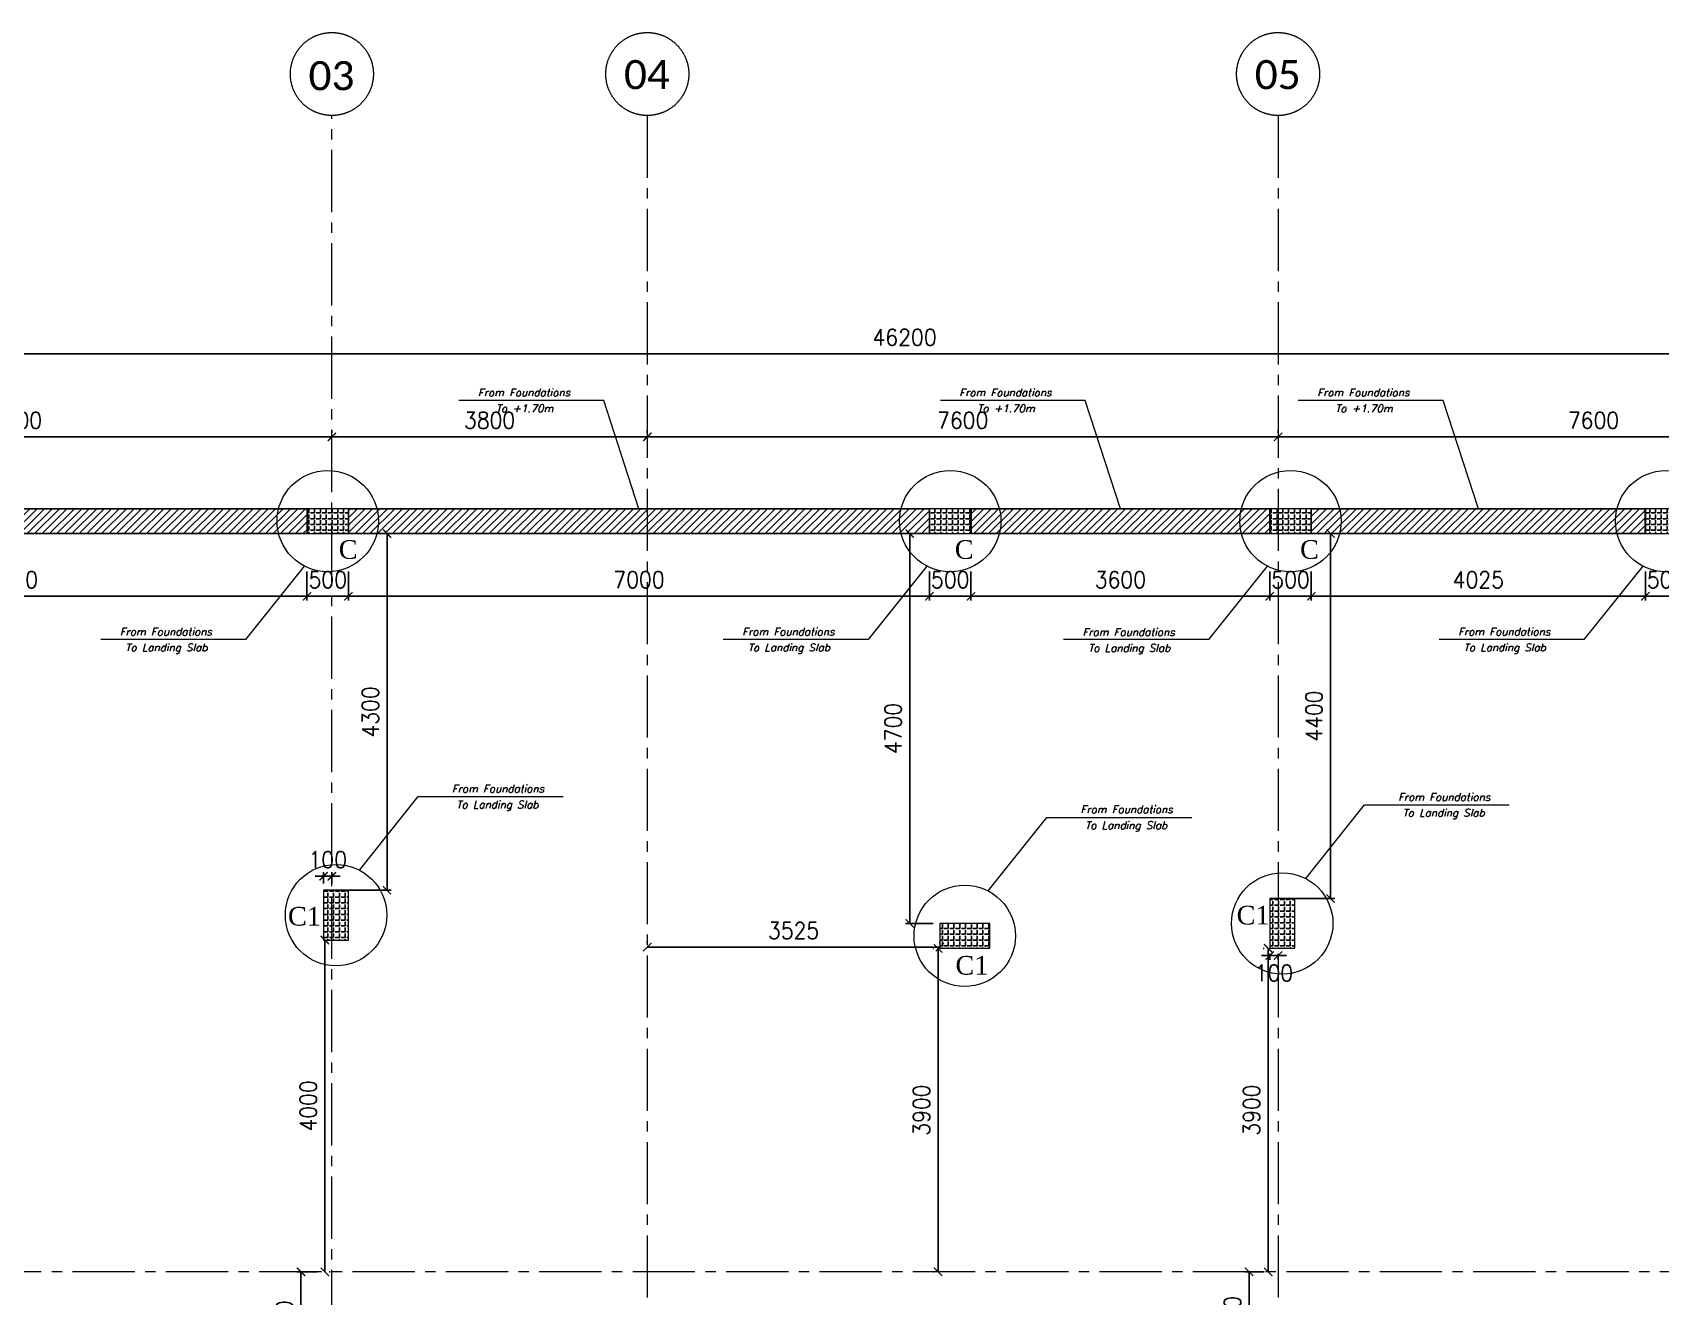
# Model space of a CAD drawing. Header units: millimetres. Extents: x -967280 to 3852, y 2833 to 1955156.
# Drawn here: x -528235 to -508622, y 413540 to 428777 of the extents above; entities that cross this region are included whole.
import ezdxf
from ezdxf.enums import TextEntityAlignment as Align

# ---------------------------------------------------------------- set-up
doc = ezdxf.new("R2010")
doc.units = ezdxf.units.MM
doc.header["$LTSCALE"] = 1000
doc.header["$PDMODE"] = 35
doc.header["$PDSIZE"] = 25
for name, pattern in [('$0$DASHED2', [0.375, 0.25, -0.125]), ('Columns_Structural070816$0$CENTER2', [1.125, 0.75, -0.125, 0.125, -0.125]), ('HRZN_Line-Ptrn-Sold', [9144001.0, 9144000.0, -1])]:
    doc.linetypes.add(name, pattern=pattern)
for name, color, linetype, lineweight in [('00-DE-Hatch', 11, 'Continuous', 0), ('00-EG-Text', 3, 'Continuous', 0), ('A-AX-ATT-100', 7, 'HRZN_Line-Ptrn-Sold', 18), ('S - column', 6, 'Continuous', 60), ('ST-000-AXIS', 9, 'Columns_Structural070816$0$CENTER2', 9), ('ST-RFT-BOT', 2, '$0$DASHED2', 30)]:
    doc.layers.add(name, color=color, linetype=linetype, lineweight=lineweight)
for name, color, linetype in [('_N-DIM 3', 7, 'Continuous'), ('R.C. footing', 4, 'Continuous'), ('S - BATH Hach', 1, 'Continuous'), ('S - col hach', 1, 'Continuous')]:
    doc.layers.add(name, color=color, linetype=linetype)
doc.styles.add('ASD', font='times.ttf')
doc.styles.add('Calibri_2', font='calibri.ttf', dxfattribs={"height": 300})
doc.styles.add('E', font='ITALICC.shx')
doc.styles.add('TUNELNO', font='romans.shx', dxfattribs={"width": 0.9})
doc.dimstyles.new('Copy(2) of DSEC', dxfattribs={"dimtxt": 200, "dimasz": 100, "dimexe": 50, "dimexo": 80, "dimgap": 100, "dimtad": 1, "dimdec": 0, "dimrnd": 5, "dimzin": 0, "dimdsep": 46, "dimtxsty": 'TUNELNO', "dimblk": 'ARCHTICK', "dimcen": 0.09, "dimclrd": 1, "dimclre": 1, "dimclrt": 3, "dimadec": 0, "dimazin": 0, "dimtfac": 0.78125, "dimtdec": 0, "dimtix": 1, "dimtmove": 2, "dimatfit": 3, "dimldrblk": 'ARCHTICK', "dimfxl": 1, "dimtolj": 1, "dimtzin": 0, "dimarcsym": 0})
pattern_1 = [(90, (-416898.87, -510539.72), (-69.85, 4e-15), [50.8, -19.05]), (180, (-416898.87, -510539.72), (-9e-15, -69.85), [50.8, -19.05])]
pattern_2 = [(90, (613578.686, -423037.37), (-69.85, 4e-15), [50.8, -19.05]), (180, (613578.686, -423037.37), (-9e-15, -69.85), [50.8, -19.05])]
pattern_3 = [(45, (619961.186, -255135.994), (-44.9012806, 44.9012806), [])]

# ---------------------------------------------------------------- blocks, each defined once
blk = doc.blocks.new('_ArchTick')
at = {"color": 0, "linetype": 'ByBlock', "const_width": 0.15}
blk.add_lwpolyline([(-0.5, -0.5), (0.5, 0.5)], dxfattribs=at)
blk = doc.blocks.new('*D1491')
at = {"layer": '_N-DIM 3', "color": 1, "linetype": 'Continuous', "lineweight": -2, "ltscale": 30, "transparency": 16777216}
for p, q in [((544499, 747185), (544499, 747155)), ((552099, 747105), (544499, 747105)), ((552099, 747185), (552099, 747155))]:
    blk.add_line(p, q, dxfattribs=at)
at = {"layer": 'Defpoints', "color": 0, "linetype": 'Continuous', "ltscale": 30, "transparency": 16777216}
for p in [(544499, 747105), (544499, 747105), (552099, 747105)]:
    blk.add_point(p, dxfattribs=at)
at = {"layer": '_N-DIM 3', "color": 1, "linetype": 'Continuous', "lineweight": -2, "ltscale": 30, "transparency": 16777216, "xscale": 100, "yscale": 100, "zscale": 100, "rotation": 180}
blk.add_blockref('_ArchTick', (544499, 747105), dxfattribs=at)
at = {"layer": '_N-DIM 3', "color": 1, "linetype": 'Continuous', "lineweight": -2, "ltscale": 30, "transparency": 16777216, "xscale": 100, "yscale": 100, "zscale": 100}
blk.add_blockref('_ArchTick', (552099, 747105), dxfattribs=at)
at = {"layer": '_N-DIM 3', "color": 3, "linetype": 'Continuous', "ltscale": 30, "transparency": 16777216, "insert": (548299, 747305), "char_height": 200, "attachment_point": 5, "style": 'TUNELNO'}
blk.add_mtext('\\A1;7600', dxfattribs=at)
blk = doc.blocks.new('*D1492')
at = {"layer": '_N-DIM 3', "color": 1, "linetype": 'Continuous', "lineweight": -2, "ltscale": 30, "transparency": 16777216}
for p, q in [((536899, 747185), (536899, 747155)), ((544499, 747105), (536899, 747105)), ((544499, 747185), (544499, 747155))]:
    blk.add_line(p, q, dxfattribs=at)
at = {"layer": 'Defpoints', "color": 0, "linetype": 'Continuous', "ltscale": 30, "transparency": 16777216}
for p in [(536899, 747105), (536899, 747105), (544499, 747105)]:
    blk.add_point(p, dxfattribs=at)
at = {"layer": '_N-DIM 3', "color": 1, "linetype": 'Continuous', "lineweight": -2, "ltscale": 30, "transparency": 16777216, "xscale": 100, "yscale": 100, "zscale": 100, "rotation": 180}
blk.add_blockref('_ArchTick', (536899, 747105), dxfattribs=at)
at = {"layer": '_N-DIM 3', "color": 1, "linetype": 'Continuous', "lineweight": -2, "ltscale": 30, "transparency": 16777216, "xscale": 100, "yscale": 100, "zscale": 100}
blk.add_blockref('_ArchTick', (544499, 747105), dxfattribs=at)
at = {"layer": '_N-DIM 3', "color": 3, "linetype": 'Continuous', "ltscale": 30, "transparency": 16777216, "insert": (540699, 747305), "char_height": 200, "attachment_point": 5, "style": 'TUNELNO'}
blk.add_mtext('\\A1;7600', dxfattribs=at)
blk = doc.blocks.new('*D1493')
at = {"layer": '_N-DIM 3', "color": 1, "linetype": 'Continuous', "lineweight": -2, "ltscale": 30, "transparency": 16777216}
for p, q in [((533099, 747185), (533099, 747155)), ((536899, 747105), (533099, 747105)), ((536899, 747185), (536899, 747155))]:
    blk.add_line(p, q, dxfattribs=at)
at = {"layer": 'Defpoints', "color": 0, "linetype": 'Continuous', "ltscale": 30, "transparency": 16777216}
for p in [(533099, 747105), (533099, 747105), (536899, 747105)]:
    blk.add_point(p, dxfattribs=at)
at = {"layer": '_N-DIM 3', "color": 1, "linetype": 'Continuous', "lineweight": -2, "ltscale": 30, "transparency": 16777216, "xscale": 100, "yscale": 100, "zscale": 100, "rotation": 180}
blk.add_blockref('_ArchTick', (533099, 747105), dxfattribs=at)
at = {"layer": '_N-DIM 3', "color": 1, "linetype": 'Continuous', "lineweight": -2, "ltscale": 30, "transparency": 16777216, "xscale": 100, "yscale": 100, "zscale": 100}
blk.add_blockref('_ArchTick', (536899, 747105), dxfattribs=at)
at = {"layer": '_N-DIM 3', "color": 3, "linetype": 'Continuous', "ltscale": 30, "transparency": 16777216, "insert": (534999, 747305), "char_height": 200, "attachment_point": 5, "style": 'TUNELNO'}
blk.add_mtext('\\A1;3800', dxfattribs=at)
blk = doc.blocks.new('*D1494')
at = {"layer": '_N-DIM 3', "color": 1, "linetype": 'Continuous', "lineweight": -2, "ltscale": 30, "transparency": 16777216}
for p, q in [((525499, 747185), (525499, 747155)), ((533099, 747105), (525499, 747105)), ((533099, 747185), (533099, 747155))]:
    blk.add_line(p, q, dxfattribs=at)
at = {"layer": 'Defpoints', "color": 0, "linetype": 'Continuous', "ltscale": 30, "transparency": 16777216}
for p in [(525499, 747105), (525499, 747105), (533099, 747105)]:
    blk.add_point(p, dxfattribs=at)
at = {"layer": '_N-DIM 3', "color": 1, "linetype": 'Continuous', "lineweight": -2, "ltscale": 30, "transparency": 16777216, "xscale": 100, "yscale": 100, "zscale": 100, "rotation": 180}
blk.add_blockref('_ArchTick', (525499, 747105), dxfattribs=at)
at = {"layer": '_N-DIM 3', "color": 1, "linetype": 'Continuous', "lineweight": -2, "ltscale": 30, "transparency": 16777216, "xscale": 100, "yscale": 100, "zscale": 100}
blk.add_blockref('_ArchTick', (533099, 747105), dxfattribs=at)
at = {"layer": '_N-DIM 3', "color": 3, "linetype": 'Continuous', "ltscale": 30, "transparency": 16777216, "insert": (529299, 747305), "char_height": 200, "attachment_point": 5, "style": 'TUNELNO'}
blk.add_mtext('\\A1;7600', dxfattribs=at)
blk = doc.blocks.new('*D1496')
at = {"layer": '_N-DIM 3', "color": 1, "linetype": 'Continuous', "lineweight": -2, "ltscale": 30, "transparency": 16777216}
for p, q in [((516899, 748185), (516899, 748155)), ((563099, 748105), (516899, 748105)), ((563099, 748185), (563099, 748155))]:
    blk.add_line(p, q, dxfattribs=at)
at = {"layer": 'Defpoints', "color": 0, "linetype": 'Continuous', "ltscale": 30, "transparency": 16777216}
for p in [(516899, 748105), (516899, 748105), (563099, 748105)]:
    blk.add_point(p, dxfattribs=at)
at = {"layer": '_N-DIM 3', "color": 1, "linetype": 'Continuous', "lineweight": -2, "ltscale": 30, "transparency": 16777216, "xscale": 100, "yscale": 100, "zscale": 100, "rotation": 180}
blk.add_blockref('_ArchTick', (516899, 748105), dxfattribs=at)
at = {"layer": '_N-DIM 3', "color": 1, "linetype": 'Continuous', "lineweight": -2, "ltscale": 30, "transparency": 16777216, "xscale": 100, "yscale": 100, "zscale": 100}
blk.add_blockref('_ArchTick', (563099, 748105), dxfattribs=at)
at = {"layer": '_N-DIM 3', "color": 3, "linetype": 'Continuous', "ltscale": 30, "transparency": 16777216, "insert": (539999, 748305), "char_height": 200, "attachment_point": 5, "style": 'TUNELNO'}
blk.add_mtext('\\A1;46200', dxfattribs=at)
blk = doc.blocks.new('Grid - HRZN_G-Datm-Grid-Head-1554275-FIRST FLOOR FFL_1_')
at = {"layer": 'A-AX-ATT-100'}
blk.add_circle((0, 0), 5, dxfattribs=at)
blk = doc.blocks.new('*D375')
at = {"layer": '_N-DIM 3', "color": 1, "linetype": 'Continuous', "lineweight": -2, "ltscale": 30, "transparency": 16777216}
for p, q in [((-524809, 413837), (-525051, 413837)), ((-525001, 412537), (-525001, 413837)), ((-524809, 412537), (-525051, 412537))]:
    blk.add_line(p, q, dxfattribs=at)
at = {"layer": 'Defpoints', "color": 0, "linetype": 'Continuous', "ltscale": 30, "transparency": 16777216}
for p in [(-525001, 413837), (-524729, 413837), (-524729, 412537)]:
    blk.add_point(p, dxfattribs=at)
at = {"layer": '_N-DIM 3', "color": 1, "linetype": 'Continuous', "lineweight": -2, "ltscale": 30, "transparency": 16777216, "xscale": 100, "yscale": 100, "zscale": 100}
for p, rotation in [((-525001, 413837), 90), ((-525001, 412537), 270)]:
    blk.add_blockref('_ArchTick', p, dxfattribs=dict(at, rotation=rotation))
at = {"layer": '_N-DIM 3', "color": 3, "linetype": 'Continuous', "ltscale": 30, "transparency": 16777216, "insert": (-525201, 413187), "char_height": 200, "attachment_point": 5, "rotation": 90, "style": 'TUNELNO'}
blk.add_mtext('\\A1;1300', dxfattribs=at)
blk = doc.blocks.new('*D377')
at = {"layer": '_N-DIM 3', "color": 1, "lineweight": -2, "transparency": 16777216}
for p, q in [((-513409, 413837), (-513628, 413837)), ((-513578, 412637), (-513578, 413837)), ((-513409, 412637), (-513628, 412637))]:
    blk.add_line(p, q, dxfattribs=at)
at = {"layer": 'Defpoints', "color": 0, "transparency": 16777216}
for p in [(-513578, 413837), (-513329, 413837), (-513329, 412637)]:
    blk.add_point(p, dxfattribs=at)
at = {"layer": '_N-DIM 3', "color": 1, "lineweight": -2, "transparency": 16777216, "xscale": 100, "yscale": 100, "zscale": 100}
for p, rotation in [((-513578, 413837), 90), ((-513578, 412637), 270)]:
    blk.add_blockref('_ArchTick', p, dxfattribs=dict(at, rotation=rotation))
at = {"layer": '_N-DIM 3', "color": 3, "transparency": 16777216, "insert": (-513778, 413237), "char_height": 200, "attachment_point": 5, "rotation": 90, "style": 'TUNELNO'}
blk.add_mtext('\\A1;1200', dxfattribs=at)
blk = doc.blocks.new('*D413')
at = {"layer": '_N-DIM 3', "color": 1, "linetype": 'Continuous', "lineweight": -2, "ltscale": 30, "transparency": 16777216}
for p, q in [((-524729, 418606), (-524829, 418606)), ((-524729, 418517), (-524729, 418656)), ((-524729, 418606), (-524629, 418606)), ((-524629, 418517), (-524629, 418656)), ((-524629, 418606), (-524529, 418606))]:
    blk.add_line(p, q, dxfattribs=at)
at = {"layer": 'Defpoints', "color": 0, "linetype": 'Continuous', "ltscale": 30, "transparency": 16777216}
for p in [(-524629, 418606), (-524729, 418437), (-524629, 418437)]:
    blk.add_point(p, dxfattribs=at)
at = {"layer": '_N-DIM 3', "color": 1, "linetype": 'Continuous', "lineweight": -2, "ltscale": 30, "transparency": 16777216, "xscale": 100, "yscale": 100, "zscale": 100}
blk.add_blockref('_ArchTick', (-524729, 418606), dxfattribs=at)
at = {"layer": '_N-DIM 3', "color": 1, "linetype": 'Continuous', "lineweight": -2, "ltscale": 30, "transparency": 16777216, "xscale": 100, "yscale": 100, "zscale": 100, "rotation": 180}
blk.add_blockref('_ArchTick', (-524629, 418606), dxfattribs=at)
at = {"layer": '_N-DIM 3', "color": 3, "linetype": 'Continuous', "ltscale": 30, "transparency": 16777216, "insert": (-524679, 418806), "char_height": 200, "attachment_point": 5, "style": 'TUNELNO'}
blk.add_mtext('\\A1;100', dxfattribs=at)
blk = doc.blocks.new('*D414')
at = {"layer": '_N-DIM 3', "color": 1, "linetype": 'Continuous', "lineweight": -2, "ltscale": 30, "transparency": 16777216}
for p, q in [((-524713, 417837), (-524713, 413837)), ((-524649, 417837), (-524663, 417837)), ((-524649, 413837), (-524663, 413837))]:
    blk.add_line(p, q, dxfattribs=at)
at = {"layer": 'Defpoints', "color": 0, "linetype": 'Continuous', "ltscale": 30, "transparency": 16777216}
for p in [(-524729, 417837), (-524729, 413837), (-524713, 413837)]:
    blk.add_point(p, dxfattribs=at)
at = {"layer": '_N-DIM 3', "color": 1, "linetype": 'Continuous', "lineweight": -2, "ltscale": 30, "transparency": 16777216, "xscale": 100, "yscale": 100, "zscale": 100}
for p, rotation in [((-524713, 417837), 90), ((-524713, 413837), 270)]:
    blk.add_blockref('_ArchTick', p, dxfattribs=dict(at, rotation=rotation))
at = {"layer": '_N-DIM 3', "color": 3, "linetype": 'Continuous', "ltscale": 30, "transparency": 16777216, "insert": (-524913, 415837), "char_height": 200, "attachment_point": 5, "rotation": 90, "style": 'TUNELNO'}
blk.add_mtext('\\A1;4000', dxfattribs=at)
blk = doc.blocks.new('*D417')
at = {"layer": '_N-DIM 3', "color": 1, "linetype": 'Continuous', "lineweight": -2, "ltscale": 30, "transparency": 16777216}
for p, q in [((-517384, 417737), (-517375, 417737)), ((-517325, 417737), (-517325, 413837)), ((-517384, 413837), (-517375, 413837))]:
    blk.add_line(p, q, dxfattribs=at)
at = {"layer": 'Defpoints', "color": 0, "linetype": 'Continuous', "ltscale": 30, "transparency": 16777216}
for p in [(-517304, 417737), (-517325, 413837), (-517304, 413837)]:
    blk.add_point(p, dxfattribs=at)
at = {"layer": '_N-DIM 3', "color": 1, "linetype": 'Continuous', "lineweight": -2, "ltscale": 30, "transparency": 16777216, "xscale": 100, "yscale": 100, "zscale": 100}
for p, rotation in [((-517325, 417737), 90), ((-517325, 413837), 270)]:
    blk.add_blockref('_ArchTick', p, dxfattribs=dict(at, rotation=rotation))
at = {"layer": '_N-DIM 3', "color": 3, "linetype": 'Continuous', "ltscale": 30, "transparency": 16777216, "insert": (-517525, 415787), "char_height": 200, "attachment_point": 5, "rotation": 90, "style": 'TUNELNO'}
blk.add_mtext('\\A1;3900', dxfattribs=at)
blk = doc.blocks.new('*D418')
at = {"layer": '_N-DIM 3', "color": 1, "linetype": 'Continuous', "lineweight": -2, "ltscale": 30, "transparency": 16777216}
for p, q in [((-520829, 417820), (-520829, 417801)), ((-517304, 417820), (-517304, 417801)), ((-517304, 417751), (-520829, 417751))]:
    blk.add_line(p, q, dxfattribs=at)
at = {"layer": 'Defpoints', "color": 0, "linetype": 'Continuous', "ltscale": 30, "transparency": 16777216}
for p in [(-520829, 417751), (-520829, 417740), (-517304, 417740)]:
    blk.add_point(p, dxfattribs=at)
at = {"layer": '_N-DIM 3', "color": 1, "linetype": 'Continuous', "lineweight": -2, "ltscale": 30, "transparency": 16777216, "xscale": 100, "yscale": 100, "zscale": 100, "rotation": 180}
blk.add_blockref('_ArchTick', (-520829, 417751), dxfattribs=at)
at = {"layer": '_N-DIM 3', "color": 1, "linetype": 'Continuous', "lineweight": -2, "ltscale": 30, "transparency": 16777216, "xscale": 100, "yscale": 100, "zscale": 100}
blk.add_blockref('_ArchTick', (-517304, 417751), dxfattribs=at)
at = {"layer": '_N-DIM 3', "color": 3, "linetype": 'Continuous', "ltscale": 30, "transparency": 16777216, "insert": (-519066, 417951), "char_height": 200, "attachment_point": 5, "style": 'TUNELNO'}
blk.add_mtext('\\A1;3525', dxfattribs=at)
blk = doc.blocks.new('*D419')
at = {"layer": '_N-DIM 3', "color": 1, "linetype": 'Continuous', "lineweight": -2, "ltscale": 30, "transparency": 16777216}
for p, q in [((-513329, 417650), (-513429, 417650)), ((-513329, 417671), (-513329, 417600)), ((-513329, 417650), (-513229, 417650)), ((-513229, 417671), (-513229, 417600)), ((-513229, 417650), (-513129, 417650))]:
    blk.add_line(p, q, dxfattribs=at)
at = {"layer": 'Defpoints', "color": 0, "linetype": 'Continuous', "ltscale": 30, "transparency": 16777216}
for p in [(-513329, 417751), (-513229, 417751), (-513229, 417650)]:
    blk.add_point(p, dxfattribs=at)
at = {"layer": '_N-DIM 3', "color": 1, "linetype": 'Continuous', "lineweight": -2, "ltscale": 30, "transparency": 16777216, "xscale": 100, "yscale": 100, "zscale": 100}
blk.add_blockref('_ArchTick', (-513329, 417650), dxfattribs=at)
at = {"layer": '_N-DIM 3', "color": 1, "linetype": 'Continuous', "lineweight": -2, "ltscale": 30, "transparency": 16777216, "xscale": 100, "yscale": 100, "zscale": 100, "rotation": 180}
blk.add_blockref('_ArchTick', (-513229, 417650), dxfattribs=at)
at = {"layer": '_N-DIM 3', "color": 3, "linetype": 'Continuous', "ltscale": 30, "transparency": 16777216, "insert": (-513279, 417440), "char_height": 200, "attachment_point": 5, "style": 'TUNELNO'}
blk.add_mtext('\\A1;100', dxfattribs=at)
blk = doc.blocks.new('*D420')
at = {"layer": '_N-DIM 3', "color": 1, "linetype": 'Continuous', "lineweight": -2, "ltscale": 30, "transparency": 16777216}
for p, q in [((-513409, 417737), (-513398, 417737)), ((-513348, 417737), (-513348, 413837)), ((-513409, 413837), (-513398, 413837))]:
    blk.add_line(p, q, dxfattribs=at)
at = {"layer": 'Defpoints', "color": 0, "linetype": 'Continuous', "ltscale": 30, "transparency": 16777216}
for p in [(-513329, 417737), (-513348, 413837), (-513329, 413837)]:
    blk.add_point(p, dxfattribs=at)
at = {"layer": '_N-DIM 3', "color": 1, "linetype": 'Continuous', "lineweight": -2, "ltscale": 30, "transparency": 16777216, "xscale": 100, "yscale": 100, "zscale": 100}
for p, rotation in [((-513348, 417737), 90), ((-513348, 413837), 270)]:
    blk.add_blockref('_ArchTick', p, dxfattribs=dict(at, rotation=rotation))
at = {"layer": '_N-DIM 3', "color": 3, "linetype": 'Continuous', "ltscale": 30, "transparency": 16777216, "insert": (-513548, 415787), "char_height": 200, "attachment_point": 5, "rotation": 90, "style": 'TUNELNO'}
blk.add_mtext('\\A1;3900', dxfattribs=at)
blk = doc.blocks.new('A$C46269fcd new')
at = {"layer": 'S - col hach', "true_color": 0xcd6928}
h = blk.add_hatch(dxfattribs=at)
h.set_pattern_fill('ANGLE', color=32, scale=10, angle=90)
h.set_pattern_definition([(90, (-416898.87, -510439.72), (-69.85, 4e-15), [50.8, -19.05]), (180, (-416898.87, -510439.72), (-9e-15, -69.85), [50.8, -19.05])])
h.paths.add_polyline_path([(16400, 31200), (16100, 31200), (16100, 30600), (16400, 30600)])
h = blk.add_hatch(dxfattribs=at)
h.set_pattern_fill('ANGLE', color=32, scale=10, angle=90)
h.set_pattern_definition(pattern_1)
h.paths.add_polyline_path([(27800, 31100), (27500, 31100), (27500, 30500), (27800, 30500)])
h = blk.add_hatch(dxfattribs=at)
h.set_pattern_fill('ANGLE', color=32, scale=10, angle=90)
h.set_pattern_definition(pattern_1)
h.paths.add_polyline_path([(23525, 30800), (23525, 30500), (24125, 30500), (24125, 30800)])
at = {"layer": 'S - column', "lineweight": 15}
for points in [[(16400, 31200), (16100, 31200), (16100, 30600), (16400, 30600)], [(27800, 31100), (27500, 31100), (27500, 30500), (27800, 30500)], [(23525, 30800), (23525, 30500), (24125, 30500), (24125, 30800)]]:
    blk.add_lwpolyline(points, close=True, dxfattribs=at)
blk = doc.blocks.new('str col s')
at = {"layer": 'S - col hach', "true_color": 0xcd6928}
h = blk.add_hatch(dxfattribs=at)
h.set_pattern_fill('ANGLE', color=32, scale=10, angle=90)
h.set_pattern_definition(pattern_2)
h.paths.add_polyline_path([(-3850, 0), (-3850, -300), (-3350, -300), (-3350, 0)])
h = blk.add_hatch(dxfattribs=at)
h.set_pattern_fill('ANGLE', color=32, scale=10, angle=90)
h.set_pattern_definition([(90, (613528.686, -423037.37), (-69.85, 4e-15), [50.8, -19.05]), (180, (613528.686, -423037.37), (-9e-15, -69.85), [50.8, -19.05])])
h.paths.add_polyline_path([(5275, -300), (5275, 0), (4775, 0), (4775, -300)])
h = blk.add_hatch(dxfattribs=at)
h.set_pattern_fill('ANGLE', color=32, scale=10, angle=90)
h.set_pattern_definition(pattern_2)
h.paths.add_polyline_path([(-10850, -300), (-10850, 0), (-11350, 0), (-11350, -300)])
h = blk.add_hatch(dxfattribs=at)
h.set_pattern_fill('ANGLE', color=32, scale=10, angle=90)
h.set_pattern_definition(pattern_2)
h.paths.add_polyline_path([(750, 0), (250, 0), (250, -300), (750, -300)])
at = {"layer": 'S - column', "lineweight": 15}
for points in [[(-3350, 0), (-3850, 0), (-3850, -300), (-3350, -300)], [(5275, 0), (4775, 0), (4775, -300), (5275, -300)], [(-10850, 0), (-11350, 0), (-11350, -300), (-10850, -300)], [(750, 0), (250, 0), (250, -300), (750, -300)]]:
    blk.add_lwpolyline(points, close=True, dxfattribs=at)
blk = doc.blocks.new('*D505')
at = {"layer": '_N-DIM 3', "color": 1, "linetype": 'Continuous', "lineweight": -2, "ltscale": 30, "transparency": 16777216}
for p, q in [((-532029, 422279), (-532029, 421931)), ((-524929, 422279), (-524929, 421931)), ((-532029, 421981), (-524929, 421981))]:
    blk.add_line(p, q, dxfattribs=at)
at = {"layer": 'Defpoints', "color": 0, "linetype": 'Continuous', "ltscale": 30, "transparency": 16777216}
for p in [(-532029, 422359), (-524929, 422359), (-524929, 421981)]:
    blk.add_point(p, dxfattribs=at)
at = {"layer": '_N-DIM 3', "color": 1, "linetype": 'Continuous', "lineweight": -2, "ltscale": 30, "transparency": 16777216, "xscale": 100, "yscale": 100, "zscale": 100, "rotation": 180}
blk.add_blockref('_ArchTick', (-532029, 421981), dxfattribs=at)
at = {"layer": '_N-DIM 3', "color": 1, "linetype": 'Continuous', "lineweight": -2, "ltscale": 30, "transparency": 16777216, "xscale": 100, "yscale": 100, "zscale": 100}
blk.add_blockref('_ArchTick', (-524929, 421981), dxfattribs=at)
at = {"layer": '_N-DIM 3', "color": 3, "linetype": 'Continuous', "ltscale": 30, "transparency": 16777216, "insert": (-528479, 422181), "char_height": 200, "attachment_point": 5, "style": 'TUNELNO'}
blk.add_mtext('\\A1;7100', dxfattribs=at)
blk = doc.blocks.new('*D506')
at = {"layer": '_N-DIM 3', "color": 1, "linetype": 'Continuous', "lineweight": -2, "ltscale": 30, "transparency": 16777216}
for p, q in [((-524929, 422279), (-524929, 421931)), ((-524429, 422279), (-524429, 421931)), ((-524929, 421981), (-525029, 421981)), ((-524929, 421981), (-524429, 421981)), ((-524429, 421981), (-524329, 421981))]:
    blk.add_line(p, q, dxfattribs=at)
at = {"layer": 'Defpoints', "color": 0, "linetype": 'Continuous', "ltscale": 30, "transparency": 16777216}
for p in [(-524929, 422359), (-524429, 422359), (-524429, 421981)]:
    blk.add_point(p, dxfattribs=at)
at = {"layer": '_N-DIM 3', "color": 1, "linetype": 'Continuous', "lineweight": -2, "ltscale": 30, "transparency": 16777216, "xscale": 100, "yscale": 100, "zscale": 100}
blk.add_blockref('_ArchTick', (-524929, 421981), dxfattribs=at)
at = {"layer": '_N-DIM 3', "color": 1, "linetype": 'Continuous', "lineweight": -2, "ltscale": 30, "transparency": 16777216, "xscale": 100, "yscale": 100, "zscale": 100, "rotation": 180}
blk.add_blockref('_ArchTick', (-524429, 421981), dxfattribs=at)
at = {"layer": '_N-DIM 3', "color": 3, "linetype": 'Continuous', "ltscale": 30, "transparency": 16777216, "insert": (-524679, 422181), "char_height": 200, "attachment_point": 5, "style": 'TUNELNO'}
blk.add_mtext('\\A1;500', dxfattribs=at)
blk = doc.blocks.new('*D507')
at = {"layer": '_N-DIM 3', "color": 1, "linetype": 'Continuous', "lineweight": -2, "ltscale": 30, "transparency": 16777216}
for p, q in [((-524429, 422279), (-524429, 421931)), ((-517429, 422279), (-517429, 421931)), ((-524429, 421981), (-517429, 421981))]:
    blk.add_line(p, q, dxfattribs=at)
at = {"layer": 'Defpoints', "color": 0, "linetype": 'Continuous', "ltscale": 30, "transparency": 16777216}
for p in [(-524429, 422359), (-517429, 422359), (-517429, 421981)]:
    blk.add_point(p, dxfattribs=at)
at = {"layer": '_N-DIM 3', "color": 1, "linetype": 'Continuous', "lineweight": -2, "ltscale": 30, "transparency": 16777216, "xscale": 100, "yscale": 100, "zscale": 100, "rotation": 180}
blk.add_blockref('_ArchTick', (-524429, 421981), dxfattribs=at)
at = {"layer": '_N-DIM 3', "color": 1, "linetype": 'Continuous', "lineweight": -2, "ltscale": 30, "transparency": 16777216, "xscale": 100, "yscale": 100, "zscale": 100}
blk.add_blockref('_ArchTick', (-517429, 421981), dxfattribs=at)
at = {"layer": '_N-DIM 3', "color": 3, "linetype": 'Continuous', "ltscale": 30, "transparency": 16777216, "insert": (-520929, 422181), "char_height": 200, "attachment_point": 5, "style": 'TUNELNO'}
blk.add_mtext('\\A1;7000', dxfattribs=at)
blk = doc.blocks.new('*D508')
at = {"layer": '_N-DIM 3', "color": 1, "linetype": 'Continuous', "lineweight": -2, "ltscale": 30, "transparency": 16777216}
for p, q in [((-517429, 422279), (-517429, 421931)), ((-516929, 422279), (-516929, 421931)), ((-517429, 421981), (-517529, 421981)), ((-517429, 421981), (-516929, 421981)), ((-516929, 421981), (-516829, 421981))]:
    blk.add_line(p, q, dxfattribs=at)
at = {"layer": 'Defpoints', "color": 0, "linetype": 'Continuous', "ltscale": 30, "transparency": 16777216}
for p in [(-517429, 422359), (-516929, 422359), (-516929, 421981)]:
    blk.add_point(p, dxfattribs=at)
at = {"layer": '_N-DIM 3', "color": 1, "linetype": 'Continuous', "lineweight": -2, "ltscale": 30, "transparency": 16777216, "xscale": 100, "yscale": 100, "zscale": 100}
blk.add_blockref('_ArchTick', (-517429, 421981), dxfattribs=at)
at = {"layer": '_N-DIM 3', "color": 1, "linetype": 'Continuous', "lineweight": -2, "ltscale": 30, "transparency": 16777216, "xscale": 100, "yscale": 100, "zscale": 100, "rotation": 180}
blk.add_blockref('_ArchTick', (-516929, 421981), dxfattribs=at)
at = {"layer": '_N-DIM 3', "color": 3, "linetype": 'Continuous', "ltscale": 30, "transparency": 16777216, "insert": (-517179, 422181), "char_height": 200, "attachment_point": 5, "style": 'TUNELNO'}
blk.add_mtext('\\A1;500', dxfattribs=at)
blk = doc.blocks.new('*D509')
at = {"layer": '_N-DIM 3', "color": 1, "linetype": 'Continuous', "lineweight": -2, "ltscale": 30, "transparency": 16777216}
for p, q in [((-516929, 422279), (-516929, 421931)), ((-513329, 422279), (-513329, 421931)), ((-516929, 421981), (-513329, 421981))]:
    blk.add_line(p, q, dxfattribs=at)
at = {"layer": 'Defpoints', "color": 0, "linetype": 'Continuous', "ltscale": 30, "transparency": 16777216}
for p in [(-516929, 422359), (-513329, 422359), (-513329, 421981)]:
    blk.add_point(p, dxfattribs=at)
at = {"layer": '_N-DIM 3', "color": 1, "linetype": 'Continuous', "lineweight": -2, "ltscale": 30, "transparency": 16777216, "xscale": 100, "yscale": 100, "zscale": 100, "rotation": 180}
blk.add_blockref('_ArchTick', (-516929, 421981), dxfattribs=at)
at = {"layer": '_N-DIM 3', "color": 1, "linetype": 'Continuous', "lineweight": -2, "ltscale": 30, "transparency": 16777216, "xscale": 100, "yscale": 100, "zscale": 100}
blk.add_blockref('_ArchTick', (-513329, 421981), dxfattribs=at)
at = {"layer": '_N-DIM 3', "color": 3, "linetype": 'Continuous', "ltscale": 30, "transparency": 16777216, "insert": (-515129, 422181), "char_height": 200, "attachment_point": 5, "style": 'TUNELNO'}
blk.add_mtext('\\A1;3600', dxfattribs=at)
blk = doc.blocks.new('*D510')
at = {"layer": '_N-DIM 3', "color": 1, "linetype": 'Continuous', "lineweight": -2, "ltscale": 30, "transparency": 16777216}
for p, q in [((-513329, 422279), (-513329, 421931)), ((-512829, 422279), (-512829, 421931)), ((-513329, 421981), (-513429, 421981)), ((-513329, 421981), (-512829, 421981)), ((-512829, 421981), (-512729, 421981))]:
    blk.add_line(p, q, dxfattribs=at)
at = {"layer": 'Defpoints', "color": 0, "linetype": 'Continuous', "ltscale": 30, "transparency": 16777216}
for p in [(-513329, 422359), (-512829, 422359), (-512829, 421981)]:
    blk.add_point(p, dxfattribs=at)
at = {"layer": '_N-DIM 3', "color": 1, "linetype": 'Continuous', "lineweight": -2, "ltscale": 30, "transparency": 16777216, "xscale": 100, "yscale": 100, "zscale": 100}
blk.add_blockref('_ArchTick', (-513329, 421981), dxfattribs=at)
at = {"layer": '_N-DIM 3', "color": 1, "linetype": 'Continuous', "lineweight": -2, "ltscale": 30, "transparency": 16777216, "xscale": 100, "yscale": 100, "zscale": 100, "rotation": 180}
blk.add_blockref('_ArchTick', (-512829, 421981), dxfattribs=at)
at = {"layer": '_N-DIM 3', "color": 3, "linetype": 'Continuous', "ltscale": 30, "transparency": 16777216, "insert": (-513079, 422181), "char_height": 200, "attachment_point": 5, "style": 'TUNELNO'}
blk.add_mtext('\\A1;500', dxfattribs=at)
blk = doc.blocks.new('*D511')
at = {"layer": '_N-DIM 3', "color": 1, "linetype": 'Continuous', "lineweight": -2, "ltscale": 30, "transparency": 16777216}
for p, q in [((-512829, 422279), (-512829, 421931)), ((-508804, 422279), (-508804, 421931)), ((-512829, 421981), (-508804, 421981))]:
    blk.add_line(p, q, dxfattribs=at)
at = {"layer": 'Defpoints', "color": 0, "linetype": 'Continuous', "ltscale": 30, "transparency": 16777216}
for p in [(-512829, 422359), (-508804, 422359), (-508804, 421981)]:
    blk.add_point(p, dxfattribs=at)
at = {"layer": '_N-DIM 3', "color": 1, "linetype": 'Continuous', "lineweight": -2, "ltscale": 30, "transparency": 16777216, "xscale": 100, "yscale": 100, "zscale": 100, "rotation": 180}
blk.add_blockref('_ArchTick', (-512829, 421981), dxfattribs=at)
at = {"layer": '_N-DIM 3', "color": 1, "linetype": 'Continuous', "lineweight": -2, "ltscale": 30, "transparency": 16777216, "xscale": 100, "yscale": 100, "zscale": 100}
blk.add_blockref('_ArchTick', (-508804, 421981), dxfattribs=at)
at = {"layer": '_N-DIM 3', "color": 3, "linetype": 'Continuous', "ltscale": 30, "transparency": 16777216, "insert": (-510816, 422181), "char_height": 200, "attachment_point": 5, "style": 'TUNELNO'}
blk.add_mtext('\\A1;4025', dxfattribs=at)
blk = doc.blocks.new('*D512')
at = {"layer": '_N-DIM 3', "color": 1, "linetype": 'Continuous', "lineweight": -2, "ltscale": 30, "transparency": 16777216}
for p, q in [((-508804, 422279), (-508804, 421931)), ((-508304, 422279), (-508304, 421931)), ((-508804, 421981), (-508904, 421981)), ((-508804, 421981), (-508304, 421981)), ((-508304, 421981), (-508204, 421981))]:
    blk.add_line(p, q, dxfattribs=at)
at = {"layer": 'Defpoints', "color": 0, "linetype": 'Continuous', "ltscale": 30, "transparency": 16777216}
for p in [(-508804, 422359), (-508304, 422359), (-508304, 421981)]:
    blk.add_point(p, dxfattribs=at)
at = {"layer": '_N-DIM 3', "color": 1, "linetype": 'Continuous', "lineweight": -2, "ltscale": 30, "transparency": 16777216, "xscale": 100, "yscale": 100, "zscale": 100}
blk.add_blockref('_ArchTick', (-508804, 421981), dxfattribs=at)
at = {"layer": '_N-DIM 3', "color": 1, "linetype": 'Continuous', "lineweight": -2, "ltscale": 30, "transparency": 16777216, "xscale": 100, "yscale": 100, "zscale": 100, "rotation": 180}
blk.add_blockref('_ArchTick', (-508304, 421981), dxfattribs=at)
at = {"layer": '_N-DIM 3', "color": 3, "linetype": 'Continuous', "ltscale": 30, "transparency": 16777216, "insert": (-508554, 422181), "char_height": 200, "attachment_point": 5, "style": 'TUNELNO'}
blk.add_mtext('\\A1;500', dxfattribs=at)
blk = doc.blocks.new('*D1246')
at = {"layer": '_N-DIM 3', "color": 1, "linetype": 'Continuous', "lineweight": -2, "ltscale": 30, "transparency": 16777216}
for p, q in [((-513149, 422737), (-512546, 422737)), ((-512596, 422737), (-512596, 418337)), ((-513149, 418337), (-512546, 418337))]:
    blk.add_line(p, q, dxfattribs=at)
at = {"layer": 'Defpoints', "color": 0, "linetype": 'Continuous', "ltscale": 30, "transparency": 16777216}
for p in [(-513229, 422737), (-513229, 418337), (-512596, 418337)]:
    blk.add_point(p, dxfattribs=at)
at = {"layer": '_N-DIM 3', "color": 1, "linetype": 'Continuous', "lineweight": -2, "ltscale": 30, "transparency": 16777216, "xscale": 100, "yscale": 100, "zscale": 100}
for p, rotation in [((-512596, 422737), 90), ((-512596, 418337), 270)]:
    blk.add_blockref('_ArchTick', p, dxfattribs=dict(at, rotation=rotation))
at = {"layer": '_N-DIM 3', "color": 3, "linetype": 'Continuous', "ltscale": 30, "transparency": 16777216, "insert": (-512796, 420537), "char_height": 200, "attachment_point": 5, "rotation": 90, "style": 'TUNELNO'}
blk.add_mtext('\\A1;4400', dxfattribs=at)
blk = doc.blocks.new('*D1247')
at = {"layer": '_N-DIM 3', "color": 1, "linetype": 'Continuous', "lineweight": -2, "ltscale": 30, "transparency": 16777216}
for p, q in [((-517259, 422737), (-517717, 422737)), ((-517667, 422737), (-517667, 418037)), ((-517384, 418037), (-517717, 418037))]:
    blk.add_line(p, q, dxfattribs=at)
at = {"layer": 'Defpoints', "color": 0, "linetype": 'Continuous', "ltscale": 30, "transparency": 16777216}
for p in [(-517179, 422737), (-517667, 418037), (-517304, 418037)]:
    blk.add_point(p, dxfattribs=at)
at = {"layer": '_N-DIM 3', "color": 1, "linetype": 'Continuous', "lineweight": -2, "ltscale": 30, "transparency": 16777216, "xscale": 100, "yscale": 100, "zscale": 100}
for p, rotation in [((-517667, 422737), 90), ((-517667, 418037), 270)]:
    blk.add_blockref('_ArchTick', p, dxfattribs=dict(at, rotation=rotation))
at = {"layer": '_N-DIM 3', "color": 3, "linetype": 'Continuous', "ltscale": 30, "transparency": 16777216, "insert": (-517867, 420387), "char_height": 200, "attachment_point": 5, "rotation": 90, "style": 'TUNELNO'}
blk.add_mtext('\\A1;4700', dxfattribs=at)
blk = doc.blocks.new('*D1248')
at = {"layer": '_N-DIM 3', "color": 1, "linetype": 'Continuous', "lineweight": -2, "ltscale": 30, "transparency": 16777216}
for p, q in [((-524849, 422737), (-523914, 422737)), ((-523964, 422737), (-523964, 418437)), ((-524649, 418437), (-523914, 418437))]:
    blk.add_line(p, q, dxfattribs=at)
at = {"layer": 'Defpoints', "color": 0, "linetype": 'Continuous', "ltscale": 30, "transparency": 16777216}
for p in [(-524929, 422737), (-524729, 418437), (-523964, 418437)]:
    blk.add_point(p, dxfattribs=at)
at = {"layer": '_N-DIM 3', "color": 1, "linetype": 'Continuous', "lineweight": -2, "ltscale": 30, "transparency": 16777216, "xscale": 100, "yscale": 100, "zscale": 100}
for p, rotation in [((-523964, 422737), 90), ((-523964, 418437), 270)]:
    blk.add_blockref('_ArchTick', p, dxfattribs=dict(at, rotation=rotation))
at = {"layer": '_N-DIM 3', "color": 3, "linetype": 'Continuous', "ltscale": 30, "transparency": 16777216, "insert": (-524164, 420587), "char_height": 200, "attachment_point": 5, "rotation": 90, "style": 'TUNELNO'}
blk.add_mtext('\\A1;4300', dxfattribs=at)
blk = doc.blocks.new('wall str n')
at = {"layer": 'S - BATH Hach', "ltscale": 30, "transparency": 33554483}
h = blk.add_hatch(dxfattribs=at)
h.set_pattern_fill('ANSI31', color=1, scale=20)
h.set_pattern_definition(pattern_3)
h.paths.add_polyline_path([(-4967, 300), (-12068, 300), (-12068, 0), (-4967, 0)])
h = blk.add_hatch(dxfattribs=at)
h.set_pattern_fill('ANSI31', color=1, scale=20)
h.set_pattern_definition(pattern_3)
h.paths.add_polyline_path([(2533, 300), (-4467, 300), (-4467, 0), (2533, 0)])
h = blk.add_hatch(dxfattribs=at)
h.set_pattern_fill('ANSI31', color=1, scale=20)
h.set_pattern_definition(pattern_3)
h.paths.add_polyline_path([(6632, 300), (3033, 300), (3033, 0), (6632, 0)])
h = blk.add_hatch(dxfattribs=at)
h.set_pattern_fill('ANSI31', color=1, scale=20)
h.set_pattern_definition(pattern_3)
h.paths.add_polyline_path([(11157, 300), (7132, 300), (7132, 0), (11157, 0)])
at = {"layer": 'R.C. footing', "color": 4, "ltscale": 30}
for points in [[(-4967, 300), (-12068, 300), (-12068, 0), (-4967, 0)], [(2533, 300), (-4467, 300), (-4467, 0), (2533, 0)], [(6632, 300), (3033, 300), (3033, 0), (6632, 0)], [(11157, 300), (7132, 300), (7132, 0), (11157, 0)]]:
    blk.add_lwpolyline(points, close=True, dxfattribs=at)
blk = doc.blocks.new('AXES-00')
at = {"layer": 'ST-000-AXIS'}
for p, q in [((533098.9, 695813.8), (533098.9, 750979.6)), ((536898.9, 750979.6), (536898.9, 695813.8)), ((544498.9, 750979.6), (544498.9, 695813.8)), ((575723.2, 737039.7), (505674.3, 737039.7))]:
    blk.add_line(p, q, dxfattribs=at)
at = {"layer": 'A-AX-ATT-100', "xscale": 99.99999999999993, "yscale": 99.99999999999993, "zscale": 99.99999999999993}
blk.add_blockref('Grid - HRZN_G-Datm-Grid-Head-1554275-FIRST FLOOR FFL_1_', (533098.9, 751479.6), dxfattribs=at)
at = {"layer": 'A-AX-ATT-100', "xscale": 99.99999999999993, "yscale": 99.99999999999993, "zscale": 99.99999999999993, "rotation": 180}
for p in [(536898.9, 751479.6), (544498.9, 751479.6)]:
    blk.add_blockref('Grid - HRZN_G-Datm-Grid-Head-1554275-FIRST FLOOR FFL_1_', p, dxfattribs=at)
at = {"layer": 'A-AX-ATT-100', "linetype": 'Continuous', "lineweight": 13, "char_height": 350, "width": 673.417, "attachment_point": 1, "style": 'Calibri_2'}
for s, insert in [('03', (532817.7, 751634.5)), ('04', (536618, 751647.5)), ('05', (544218, 751647.5))]:
    blk.add_mtext(s, dxfattribs=dict(at, insert=insert))
at = {"layer": '_N-DIM 3', "color": 3, "linetype": 'Continuous', "ltscale": 30}
for base, p1, p2, picture, middle in [((516898.9, 748104.7), (563098.9, 748104.7), (516898.9, 748104.7), '*D1496', (539998.9, 748304.7)), ((525498.9, 747104.7), (533098.9, 747104.7), (525498.9, 747104.7), '*D1494', (529298.9, 747304.7)), ((533098.9, 747104.7), (536898.9, 747104.7), (533098.9, 747104.7), '*D1493', (534998.9, 747304.7)), ((536898.9, 747104.7), (544498.9, 747104.7), (536898.9, 747104.7), '*D1492', (540698.9, 747304.7)), ((544498.9, 747104.7), (552098.9, 747104.7), (544498.9, 747104.7), '*D1491', (548298.9, 747304.7))]:
    dim = blk.add_linear_dim(base=base, p1=p1, p2=p2, dimstyle='Copy(2) of DSEC', dxfattribs=at)
    dim.commit()
    dim.dimension.update_dxf_attribs({"geometry": picture, "text_midpoint": middle})

msp = doc.modelspace()

# ---------------------------------------------------------------- linework, layer by layer
at = {"layer": '00-DE-Hatch'}
for points in [[(-520928.7, 423037.4), (-521352.9, 424341.8), (-523097.8, 424341.8)], [(-515128.7, 423037.4), (-515552.9, 424341.8), (-517297.8, 424341.8)], [(-510816.2, 423037.4), (-511240.4, 424341.8), (-512985.3, 424341.8)], [(-524961.1, 422345.8), (-525668.4, 421458.9), (-527413.3, 421458.9)], [(-517461.1, 422345.8), (-518168.4, 421458.9), (-519913.3, 421458.9)], [(-513361.1, 422345.8), (-514068.4, 421458.9), (-515813.3, 421458.9)], [(-508836.1, 422345.8), (-509543.4, 421458.9), (-511288.3, 421458.9)], [(-524296.3, 418678.9), (-523589, 419565.9), (-521844.1, 419565.9)], [(-512896.3, 418578.9), (-512189, 419465.9), (-510444.1, 419465.9)], [(-516721.5, 418428.9), (-516014.2, 419315.9), (-514269.3, 419315.9)]]:
    msp.add_lwpolyline(points, dxfattribs=at)
for centre in [(-524678.7, 422887.4), (-517178.7, 422887.4), (-513078.7, 422887.4), (-508553.7, 422887.4), (-524578.7, 418137.4), (-513178.7, 418037.4), (-517003.9, 417887.4)]:
    msp.add_circle(centre, 610.8, dxfattribs=at)

# ---------------------------------------------------------------- block references
at = {"layer": '_N-DIM 3', "color": 6, "linetype": 'Continuous', "ltscale": 30}
msp.add_blockref('AXES-00', (-1057727.6, -323202.4), dxfattribs=at)
at = {"layer": 'S - column', "color": 7, "true_color": 0xffffff}
msp.add_blockref('A$C46269fcd new', (-540828.7, 387237.4), dxfattribs=at)
at = {"layer": 'ST-RFT-BOT', "color": 6, "linetype": 'Continuous'}
msp.add_blockref('wall str n', (-519961.2, 422737.4), dxfattribs=at)
at = {"layer": 'ST-RFT-BOT', "color": 1, "linetype": 'Continuous'}
msp.add_blockref('str col s', (-513578.7, 423037.4), dxfattribs=at)

# ---------------------------------------------------------------- texts
at = {"ltscale": 6, "style": 'ASD'}
for s, p in [('C', (-524432.8, 422545.3)), ('C', (-517010.7, 422545.3)), ('C', (-512850.7, 422545.3)), ('C1', (-524959.1, 418123.9)), ('C1', (-513530.2, 418137.3)), ('C1', (-516917.8, 417532.4))]:
    msp.add_text(s, height=225, dxfattribs=at).set_placement(p, align=Align.MIDDLE_CENTER)
at = {"layer": '00-EG-Text', "color": 4, "style": 'E'}
for s, height, p in [('From Foundations', 91.295, (-522313.9, 424437.6)), ('From Foundations', 91.295, (-516513.9, 424437.6)), ('From Foundations', 91.295, (-512201.4, 424437.6)), ('To +1.70m', 91.3, (-522307.4, 424246.1)), ('To +1.70m', 91.3, (-516507.4, 424246.1)), ('To +1.70m', 91.3, (-512194.9, 424246.1)), ('From Foundations', 91.295, (-526629.5, 421554.6)), ('From Foundations', 91.295, (-519129.5, 421554.6)), ('From Foundations', 91.295, (-515029.5, 421549.1)), ('From Foundations', 91.295, (-510504.5, 421554.6)), ('To Landing Slab', 91.295, (-526622.9, 421363.2)), ('To Landing Slab', 91.295, (-519122.9, 421363.2)), ('To Landing Slab', 91.295, (-515022.9, 421357.6)), ('To Landing Slab', 91.295, (-510497.9, 421363.2)), ('From Foundations', 91.295, (-522627.9, 419661.6)), ('From Foundations', 91.295, (-511227.9, 419561.6)), ('To Landing Slab', 91.295, (-522634.4, 419470.1)), ('From Foundations', 91.295, (-515053.1, 419411.6)), ('To Landing Slab', 91.295, (-511234.4, 419370.1)), ('To Landing Slab', 91.295, (-515059.7, 419220.1))]:
    msp.add_text(s, height=height, dxfattribs=at).set_placement(p, align=Align.MIDDLE_CENTER)

# ---------------------------------------------------------------- dimensions: what is measured, and where the dimension line sits
at = {"layer": '_N-DIM 3', "color": 6, "linetype": 'Continuous', "ltscale": 30}
for base, p1, p2, picture, middle in [((-523964, 418437.4), (-524928.7, 422737.4), (-524728.7, 418437.4), '*D1248', (-524164, 420587.4)), ((-517666.6, 418037.4), (-517178.7, 422737.4), (-517303.9, 418037.4), '*D1247', (-517866.6, 420387.4)), ((-512596.2, 418337.4), (-513228.7, 422737.4), (-513228.7, 418337.4), '*D1246', (-512796.2, 420537.4)), ((-524713.3, 413837.4), (-524728.7, 417837.4), (-524728.7, 413837.4), '*D414', (-524913.3, 415837.4)), ((-517325.2, 413837.4), (-517303.9, 417737.4), (-517303.9, 413837.4), '*D417', (-517525.2, 415787.4)), ((-513348.1, 413837.4), (-513328.7, 417737.4), (-513328.7, 413837.4), '*D420', (-513548.1, 415787.4)), ((-525000.9, 413837.4), (-524728.7, 412537.4), (-524728.7, 413837.4), '*D375', (-525200.9, 413187.4))]:
    dim = msp.add_linear_dim(base=base, p1=p1, p2=p2, angle=90, dimstyle='Copy(2) of DSEC', dxfattribs=at)
    dim.commit()
    dim.dimension.update_dxf_attribs({"geometry": picture, "text_midpoint": middle})
for base, p1, p2, picture, middle in [((-524928.7, 421981), (-532028.7, 422359.1), (-524928.7, 422359.1), '*D505', (-528478.7, 422181)), ((-524428.7, 421981), (-524928.7, 422359.1), (-524428.7, 422359.1), '*D506', (-524678.7, 422181)), ((-517428.7, 421981), (-524428.7, 422359.1), (-517428.7, 422359.1), '*D507', (-520928.7, 422181)), ((-516928.7, 421981), (-517428.7, 422359.1), (-516928.7, 422359.1), '*D508', (-517178.7, 422181)), ((-513328.7, 421981), (-516928.7, 422359.1), (-513328.7, 422359.1), '*D509', (-515128.7, 422181)), ((-512828.7, 421981), (-513328.7, 422359.1), (-512828.7, 422359.1), '*D510', (-513078.7, 422181)), ((-508803.7, 421981), (-512828.7, 422359.1), (-508803.7, 422359.1), '*D511', (-510816.2, 422181)), ((-508303.7, 421981), (-508803.7, 422359.1), (-508303.7, 422359.1), '*D512', (-508553.7, 422181)), ((-524628.7, 418605.6), (-524728.7, 418437.4), (-524628.7, 418437.4), '*D413', (-524678.7, 418805.6)), ((-520828.7, 417751.5), (-517303.9, 417740.4), (-520828.7, 417740.4), '*D418', (-519066.3, 417951.5))]:
    dim = msp.add_linear_dim(base=base, p1=p1, p2=p2, dimstyle='Copy(2) of DSEC', dxfattribs=at)
    dim.commit()
    dim.dimension.update_dxf_attribs({"geometry": picture, "text_midpoint": middle})
dim = msp.add_linear_dim(base=(-513228.7, 417650.1), p1=(-513328.7, 417751.5), p2=(-513228.7, 417751.5), dimstyle='Copy(2) of DSEC', dxfattribs=at)
dim.commit()
dim.dimension.update_dxf_attribs({"geometry": '*D419', "text_midpoint": (-513278.7, 417439.9), "dimtype": 160})
at = {"layer": '_N-DIM 3'}
dim = msp.add_linear_dim(base=(-513578, 413837.4), p1=(-513328.7, 412637.4), p2=(-513328.7, 413837.4), angle=90, dimstyle='Copy(2) of DSEC', dxfattribs=at)
dim.commit()
dim.dimension.update_dxf_attribs({"geometry": '*D377', "text_midpoint": (-513778, 413237.4)})

doc.saveas('drawing.dxf')
